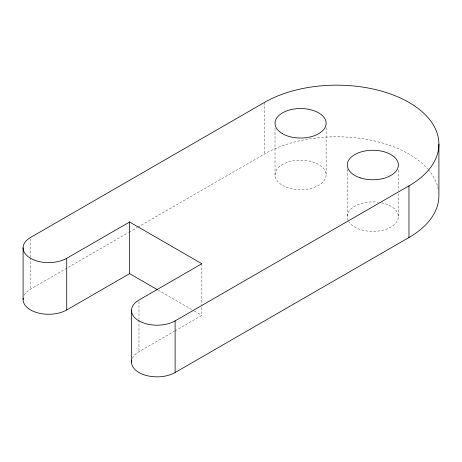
<?xml version="1.0" encoding="UTF-8"?>
<svg xmlns="http://www.w3.org/2000/svg" width="462" height="462" viewBox="0 0 462 462"><rect width="100%" height="100%" fill="white"/><g stroke="black" fill="none" stroke-linecap="round" stroke-linejoin="round"><path stroke-width="0.35" stroke-dasharray="2.31 1.73" d="M24.232 295.172A25.549 14.749 0 0 1 30.584 289.085L128.488 232.559M129.112 232.201L137.22 227.523M137.843 227.16L264.437 154.071A102.2 59.003 0 0 1 427.748 168.994M132.369 358.281A25.549 14.749 0 0 1 138.981 351.669L174.463 331.185M175.081 330.827L201.848 315.373L201.848 305.33M158.241 290.2L193.751 310.701M194.369 311.059L201.848 315.373M398.383 170.033L398.383 190.835M398.383 193.705L398.383 216.655M347.285 169.317L347.285 216.655M326.12 127.593L326.12 174.936M275.023 128.315L275.023 174.936M264.437 102.431L264.437 154.071M201.848 263.733L201.848 304.614M138.981 301.461L138.981 319.392M138.981 320.108L138.981 351.669M30.584 238.877L30.584 256.808M30.584 257.53L30.584 289.085M428.228 169.542A102.2 59.003 0 0 1 438.317 189.495M381.566 202.795A25.549 14.749 0 0 1 390.788 227.148A25.549 14.749 0 0 1 348.718 221.523M348.157 220.472A25.549 14.749 0 0 1 378.153 202.229M282.501 185.366A25.549 14.749 0 0 0 325.248 178.754A25.549 14.749 0 0 0 293.959 160.684A25.549 14.749 0 0 0 282.501 185.366"/><path stroke-width="0.69" d="M66.719 258.304L129.585 222.008L201.848 263.733L138.981 300.029A25.549 14.749 0 0 0 138.981 320.888A25.549 14.749 0 0 0 175.115 320.888L408.968 185.874A102.2 59.003 0 0 0 408.968 102.431A102.2 59.003 0 0 0 264.437 102.431L30.584 237.445A25.549 14.749 0 0 0 30.584 258.304A25.549 14.749 0 0 0 66.719 258.304L66.719 309.95A25.549 14.749 0 0 1 37.855 312.889A25.549 14.749 0 0 1 23.198 298.233M66.719 309.95L129.585 273.654L157.617 289.836M131.716 360.175A25.549 14.749 0 0 0 145.744 375.329A25.549 14.749 0 0 0 175.115 372.528L408.968 237.514A102.2 59.003 0 0 0 438.9 195.796L438.9 144.15M408.968 185.874L408.968 237.514M175.115 320.888L175.115 372.528M131.497 310.458L131.497 362.098M129.585 222.008L129.585 273.654M23.1 247.875L23.1 299.52M360.06 177.789A25.549 14.749 0 0 0 398.383 165.015A25.549 14.749 0 0 0 360.06 152.241A25.549 14.749 0 0 0 360.06 177.789M282.501 133.72A25.549 14.749 0 0 0 325.248 127.108A25.549 14.749 0 0 0 293.959 109.044A25.549 14.749 0 0 0 282.501 133.72"/></g></svg>
